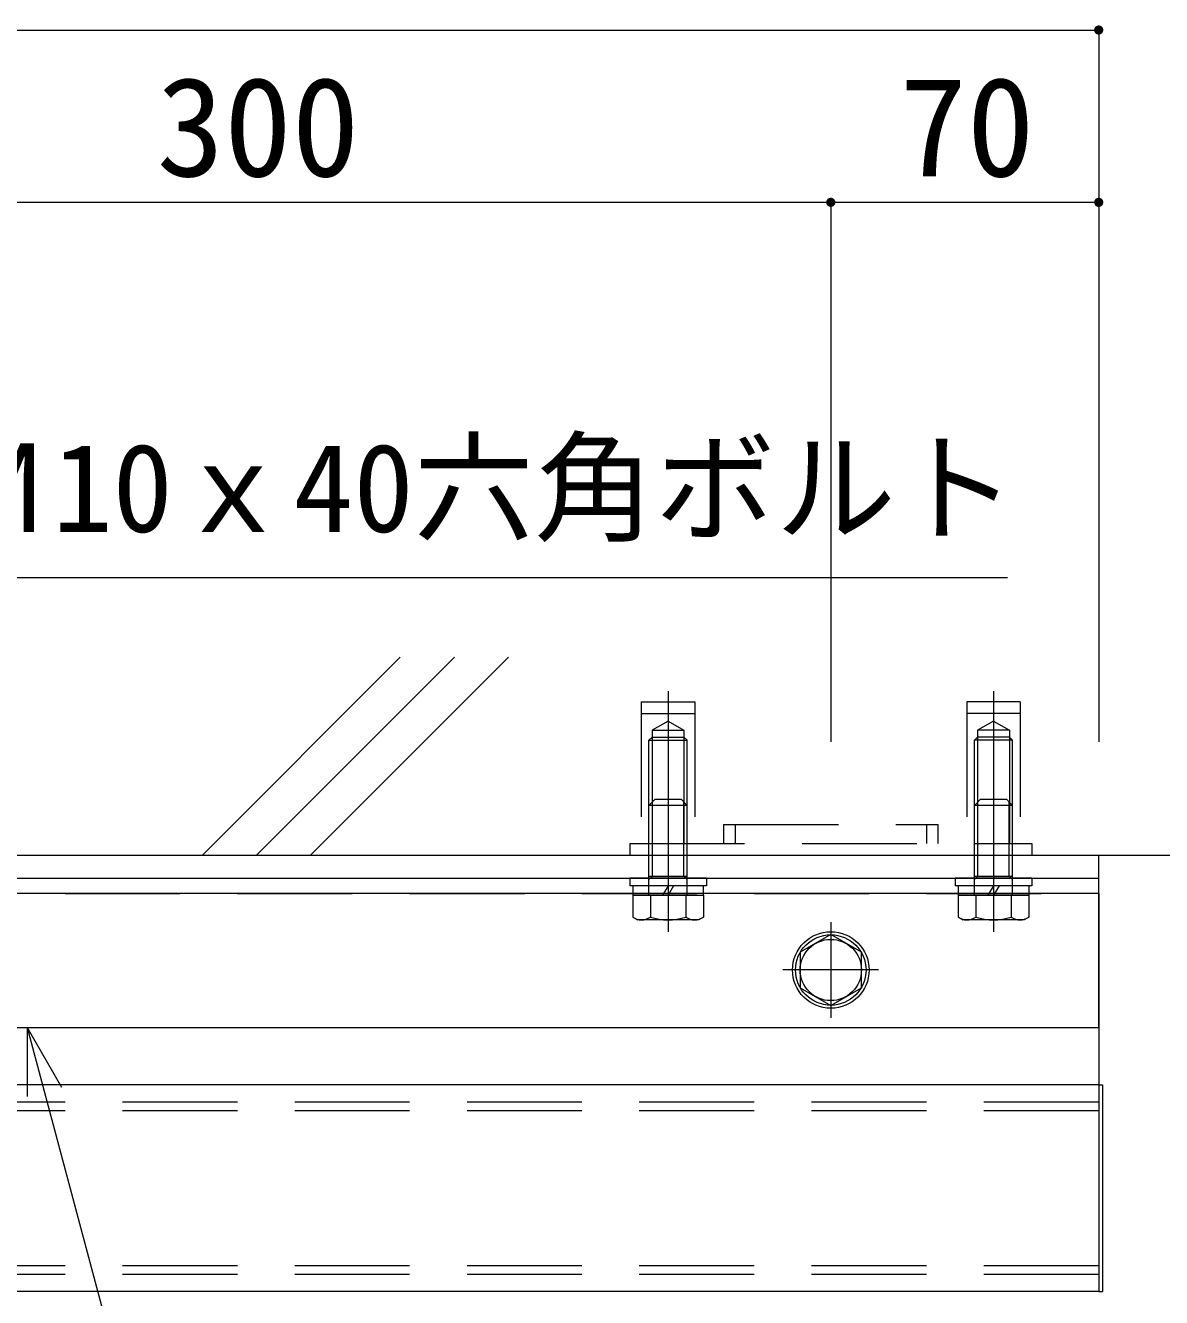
# Model space of a CAD drawing. Units: millimetres, scale not verified, with parts at other scales. Extents: x -10000 to 10000, y -6925 to 6925.
# Drawn here: x 4551 to 5540, y -72 to 1036 of the extents above; entities that cross this region are included whole.
import ezdxf
from ezdxf.enums import TextEntityAlignment as Align

# ---------------------------------------------------------------- set-up
doc = ezdxf.new("R2010")
doc.units = ezdxf.units.MM
doc.header["$LTSCALE"] = 50
doc.linetypes.add('CHAIN1', pattern=[8, 5, -1, 1, -1])
doc.linetypes.add('DASHED2', pattern=[3, 2, -1])
for name, color, linetype, lineweight in [('0-5_1-7', 7, 'Continuous', 9), ('0-9_1-8', 3, 'Continuous', 9), ('0-E_寸法', 2, 'Continuous', 9), ('1-1_2-7', 7, 'Continuous', 9), ('1-4_2-3', 7, 'DASHED2', 9), ('1-7_2-8', 3, 'Continuous', 9), ('1-8_2-0', 7, 'Continuous', 9), ('1-9_2-1', 2, 'DASHED2', 9)]:
    doc.layers.add(name, color=color, linetype=linetype, lineweight=lineweight)
doc.styles.add('ＭＳ ゴシック', font='')
doc.styles.get('ＭＳ ゴシック').set_extended_font_data('MS Gothic')

msp = doc.modelspace()

# ---------------------------------------------------------------- linework, layer by layer
at = {"layer": '0-E_寸法', "linetype": 'DASHED2'}
for p, q in [((5093.81, 278.22), (5093.81, 356.55)), ((5096.81, 294.88), (5096.81, 359.55)), ((5122.14, 361.55), (5098.81, 361.55)), ((5127.14, 356.55), (5122.14, 361.55)), ((5124.14, 294.88), (5124.14, 359.55)), ((5377.14, 278.22), (5377.14, 356.55)), ((5380.14, 294.88), (5380.14, 359.55)), ((5405.47, 361.55), (5382.14, 361.55)), ((5410.47, 356.55), (5405.47, 361.55)), ((5407.47, 294.88), (5407.47, 359.55)), ((5093.81, 294.88), (5127.14, 294.88)), ((5096.81, 294.88), (5093.81, 291.88)), ((5124.14, 294.88), (5127.14, 291.88)), ((5377.14, 294.88), (5410.47, 294.88)), ((5380.14, 294.88), (5377.14, 291.88)), ((5407.47, 294.88), (5410.47, 291.88))]:
    msp.add_line(p, q, dxfattribs=at)
at = {"layer": '0-E_寸法'}
for p, q in [((5143.81, 293.22), (5077.14, 293.22)), ((5077.14, 293.22), (5077.14, 286.55)), ((5143.81, 293.22), (5143.81, 286.55)), ((5427.14, 293.22), (5360.47, 293.22)), ((5360.47, 293.22), (5360.47, 286.55)), ((5427.14, 293.22), (5427.14, 286.55)), ((5143.81, 286.55), (5077.14, 286.55)), ((5079.68, 278.22), (5141.26, 278.22)), ((5079.68, 278.22), (5079.68, 259.27)), ((5079.81, 286.55), (5079.81, 278.22)), ((5095.08, 278.22), (5095.08, 259.27)), ((5110.47, 286.55), (5105.66, 278.22)), ((5115.28, 286.55), (5110.47, 278.22)), ((5125.87, 278.22), (5125.87, 259.27)), ((5141.14, 286.55), (5141.14, 278.22)), ((5141.26, 278.22), (5141.26, 259.27)), ((5427.14, 286.55), (5360.47, 286.55)), ((5363.01, 278.22), (5424.6, 278.22)), ((5363.01, 278.22), (5363.01, 259.27)), ((5363.14, 286.55), (5363.14, 278.22)), ((5378.41, 278.22), (5378.41, 259.27)), ((5393.81, 286.55), (5388.99, 278.22)), ((5398.62, 286.55), (5393.81, 278.22)), ((5409.2, 278.22), (5409.2, 259.27)), ((5424.47, 286.55), (5424.47, 278.22)), ((5424.6, 278.22), (5424.6, 259.27)), ((5079.68, 259.27), (5083.81, 256.88)), ((5137.14, 256.88), (5083.81, 256.88)), ((5141.26, 259.27), (5137.14, 256.88)), ((5363.01, 259.27), (5367.14, 256.88)), ((5420.47, 256.88), (5367.14, 256.88)), ((5424.6, 259.27), (5420.47, 256.88)), ((5225.47, 228.61), (5225.47, 197.82)), ((5278.81, 197.82), (5278.81, 228.61)), ((5225.47, 197.82), (5252.14, 182.42)), ((5252.14, 182.42), (5278.81, 197.82))]:
    msp.add_line(p, q, dxfattribs=at)
at = {"layer": '0-E_寸法', "color": 3, "linetype": 'CHAIN1'}
for p, q in [((5252.14, 254.88), (5252.14, 171.55)), ((5293.81, 213.22), (5210.47, 213.22))]:
    msp.add_line(p, q, dxfattribs=at)
at = {"layer": '0-E_寸法', "linetype": 'DASHED2'}
for points in [[(5127.14, 278.22), (5127.14, 356.55), (5093.81, 356.55), (5098.81, 361.55)], [(5410.47, 278.22), (5410.47, 356.55), (5377.14, 356.55), (5382.14, 361.55)]]:
    msp.add_lwpolyline(points, dxfattribs=at)
at = {"layer": '0-E_寸法'}
msp.add_lwpolyline([(5278.81, 228.61), (5252.14, 244.01), (5225.47, 228.61)], dxfattribs=at)
for radius in [33.33, 30.67, 26.67]:
    msp.add_circle((5252.14, 213.22), radius, dxfattribs=at)
for centre, radius, start, end in [((5087.38, 270.51), 13.63, 235.61575, 304.38425), ((5110.47, 307.83), 50.95, 252.41205, 287.58795), ((5133.57, 270.51), 13.63, 235.61575, 304.38425), ((5370.71, 270.51), 13.63, 235.61575, 304.38425), ((5393.81, 307.83), 50.95, 252.41205, 287.58795), ((5416.9, 270.51), 13.63, 235.61575, 304.38425)]:
    msp.add_arc(centre, radius, start, end, dxfattribs=at)
at = {"layer": '1-1_2-7', "color": 3}
for p, q in [((2485.43, 1031.55), (5485.43, 1031.55)), ((5485.43, 1031.55), (5485.43, 411.85)), ((4252.1, 881.55), (5252.14, 881.55)), ((5252.14, 881.55), (5485.43, 881.55)), ((5252.14, 881.55), (5252.14, 411.85)), ((5485.43, 731.55), (5485.43, 411.85))]:
    msp.add_line(p, q, dxfattribs=at)
at = {"layer": '1-1_2-7'}
for points in [[(5481.43, 1031.55), (5484.44, 1035.42), (5485.43, 1031.55)], [(5481.43, 1031.55), (5483.96, 1035.27), (5484.44, 1035.42)], [(5481.43, 1031.55), (5483.51, 1035.06), (5483.96, 1035.27)], [(5481.43, 1031.55), (5483.08, 1034.79), (5483.51, 1035.06)], [(5481.43, 1031.55), (5482.7, 1034.47), (5483.08, 1034.79)], [(5481.43, 1031.55), (5482.35, 1034.1), (5482.7, 1034.47)], [(5481.43, 1031.55), (5482.06, 1033.69), (5482.35, 1034.1)], [(5481.43, 1031.55), (5481.81, 1033.25), (5482.06, 1033.69)], [(5481.43, 1031.55), (5481.63, 1032.79), (5481.81, 1033.25)], [(5481.43, 1031.55), (5481.5, 1032.3), (5481.63, 1032.79)], [(5481.43, 1031.55), (5481.44, 1031.8), (5481.5, 1032.3)], [(5485.43, 1027.55), (5481.43, 1031.55), (5485.43, 1031.55)], [(5485.18, 1027.56), (5481.43, 1031.55), (5485.43, 1027.55)], [(5484.68, 1027.62), (5481.43, 1031.55), (5485.18, 1027.56)], [(5484.2, 1027.75), (5481.43, 1031.55), (5484.68, 1027.62)], [(5483.73, 1027.93), (5481.43, 1031.55), (5484.2, 1027.75)], [(5483.29, 1028.17), (5481.43, 1031.55), (5483.73, 1027.93)], [(5482.88, 1028.47), (5481.43, 1031.55), (5483.29, 1028.17)], [(5482.52, 1028.81), (5481.43, 1031.55), (5482.88, 1028.47)], [(5482.2, 1029.2), (5481.43, 1031.55), (5482.52, 1028.81)], [(5481.93, 1029.62), (5481.43, 1031.55), (5482.2, 1029.2)], [(5481.71, 1030.08), (5481.43, 1031.55), (5481.93, 1029.62)], [(5481.56, 1030.56), (5481.43, 1031.55), (5481.71, 1030.08)], [(5481.56, 1030.56), (5481.47, 1031.05), (5481.43, 1031.55)], [(5485.43, 1031.55), (5484.44, 1035.42), (5484.93, 1035.52)], [(5485.43, 1031.55), (5484.93, 1035.52), (5485.43, 1035.55)], [(5485.43, 1031.55), (5485.43, 1035.55), (5485.68, 1035.54)], [(5485.43, 1031.55), (5485.68, 1035.54), (5486.18, 1035.48)], [(5485.43, 1031.55), (5486.18, 1035.48), (5486.67, 1035.35)], [(5485.43, 1031.55), (5486.67, 1035.35), (5487.14, 1035.17)], [(5485.43, 1031.55), (5487.14, 1035.17), (5487.58, 1034.93)], [(5485.43, 1031.55), (5487.58, 1034.93), (5487.98, 1034.63)], [(5485.43, 1031.55), (5487.98, 1034.63), (5488.35, 1034.29)], [(5485.43, 1031.55), (5488.35, 1034.29), (5488.67, 1033.9)], [(5485.43, 1031.55), (5488.67, 1033.9), (5488.94, 1033.48)], [(5485.43, 1031.55), (5488.94, 1033.48), (5489.15, 1033.02)], [(5485.43, 1031.55), (5489.15, 1033.02), (5489.43, 1031.55)], [(5489.43, 1031.3), (5485.43, 1031.55), (5489.43, 1031.55)], [(5489.36, 1030.8), (5485.43, 1031.55), (5489.43, 1031.3)], [(5489.24, 1030.31), (5485.43, 1031.55), (5489.36, 1030.8)], [(5489.05, 1029.85), (5485.43, 1031.55), (5489.24, 1030.31)], [(5488.81, 1029.41), (5485.43, 1031.55), (5489.05, 1029.85)], [(5488.52, 1029), (5485.43, 1031.55), (5488.81, 1029.41)], [(5488.17, 1028.63), (5485.43, 1031.55), (5488.52, 1029)], [(5487.78, 1028.31), (5485.43, 1031.55), (5488.17, 1028.63)], [(5487.36, 1028.04), (5485.43, 1031.55), (5487.78, 1028.31)], [(5486.91, 1027.83), (5485.43, 1031.55), (5487.36, 1028.04)], [(5486.43, 1027.68), (5485.43, 1031.55), (5486.91, 1027.83)], [(5485.93, 1027.58), (5485.43, 1031.55), (5486.43, 1027.68)], [(5485.93, 1027.58), (5485.43, 1027.55), (5485.43, 1031.55)], [(5489.43, 1031.55), (5489.15, 1033.02), (5489.31, 1032.54)], [(5489.43, 1031.55), (5489.31, 1032.54), (5489.4, 1032.05)], [(5248.14, 881.55), (5251.14, 885.42), (5252.14, 881.55)], [(5248.14, 881.55), (5250.67, 885.27), (5251.14, 885.42)], [(5248.14, 881.55), (5250.21, 885.06), (5250.67, 885.27)], [(5248.14, 881.55), (5249.79, 884.79), (5250.21, 885.06)], [(5248.14, 881.55), (5249.4, 884.47), (5249.79, 884.79)], [(5248.14, 881.55), (5249.06, 884.1), (5249.4, 884.47)], [(5248.14, 881.55), (5248.76, 883.69), (5249.06, 884.1)], [(5248.14, 881.55), (5248.52, 883.25), (5248.76, 883.69)], [(5248.14, 881.55), (5248.34, 882.79), (5248.52, 883.25)], [(5248.14, 881.55), (5248.21, 882.3), (5248.34, 882.79)], [(5248.14, 881.55), (5248.15, 881.8), (5248.21, 882.3)], [(5252.14, 877.55), (5248.14, 881.55), (5252.14, 881.55)], [(5251.89, 877.56), (5248.14, 881.55), (5252.14, 877.55)], [(5251.39, 877.62), (5248.14, 881.55), (5251.89, 877.56)], [(5250.9, 877.75), (5248.14, 881.55), (5251.39, 877.62)], [(5250.44, 877.93), (5248.14, 881.55), (5250.9, 877.75)], [(5250, 878.17), (5248.14, 881.55), (5250.44, 877.93)], [(5249.59, 878.47), (5248.14, 881.55), (5250, 878.17)], [(5249.22, 878.81), (5248.14, 881.55), (5249.59, 878.47)], [(5248.9, 879.2), (5248.14, 881.55), (5249.22, 878.81)], [(5248.63, 879.62), (5248.14, 881.55), (5248.9, 879.2)], [(5248.42, 880.08), (5248.14, 881.55), (5248.63, 879.62)], [(5248.27, 880.56), (5248.14, 881.55), (5248.42, 880.08)], [(5248.27, 880.56), (5248.17, 881.05), (5248.14, 881.55)], [(5252.14, 881.55), (5251.14, 885.42), (5251.64, 885.52)], [(5252.14, 881.55), (5251.64, 885.52), (5252.14, 885.55)], [(5252.14, 881.55), (5252.14, 885.55), (5252.39, 885.54)], [(5252.14, 881.55), (5252.39, 885.54), (5252.89, 885.48)], [(5252.14, 881.55), (5252.89, 885.48), (5253.38, 885.35)], [(5252.14, 881.55), (5253.38, 885.35), (5253.84, 885.17)], [(5252.14, 881.55), (5253.84, 885.17), (5254.28, 884.93)], [(5252.14, 881.55), (5254.28, 884.93), (5254.69, 884.63)], [(5252.14, 881.55), (5254.69, 884.63), (5255.06, 884.29)], [(5252.14, 881.55), (5255.06, 884.29), (5255.38, 883.9)], [(5252.14, 881.55), (5255.38, 883.9), (5255.64, 883.48)], [(5252.14, 881.55), (5255.64, 883.48), (5255.86, 883.02)], [(5252.14, 881.55), (5255.86, 883.02), (5256.14, 881.55)], [(5256.13, 881.3), (5252.14, 881.55), (5256.14, 881.55)], [(5256.07, 880.8), (5252.14, 881.55), (5256.13, 881.3)], [(5255.94, 880.31), (5252.14, 881.55), (5256.07, 880.8)], [(5255.76, 879.85), (5252.14, 881.55), (5255.94, 880.31)], [(5255.52, 879.41), (5252.14, 881.55), (5255.76, 879.85)], [(5255.22, 879), (5252.14, 881.55), (5255.52, 879.41)], [(5254.88, 878.63), (5252.14, 881.55), (5255.22, 879)], [(5254.49, 878.31), (5252.14, 881.55), (5254.88, 878.63)], [(5254.07, 878.04), (5252.14, 881.55), (5254.49, 878.31)], [(5253.61, 877.83), (5252.14, 881.55), (5254.07, 878.04)], [(5253.13, 877.68), (5252.14, 881.55), (5253.61, 877.83)], [(5252.64, 877.58), (5252.14, 881.55), (5253.13, 877.68)], [(5252.64, 877.58), (5252.14, 877.55), (5252.14, 881.55)], [(5256.14, 881.55), (5255.86, 883.02), (5256.01, 882.54)], [(5256.14, 881.55), (5256.01, 882.54), (5256.11, 882.05)], [(5481.43, 881.55), (5484.44, 885.42), (5485.43, 881.55)], [(5481.43, 881.55), (5483.96, 885.27), (5484.44, 885.42)], [(5481.43, 881.55), (5483.51, 885.06), (5483.96, 885.27)], [(5481.43, 881.55), (5483.08, 884.79), (5483.51, 885.06)], [(5481.43, 881.55), (5482.7, 884.47), (5483.08, 884.79)], [(5481.43, 881.55), (5482.35, 884.1), (5482.7, 884.47)], [(5481.43, 881.55), (5482.06, 883.69), (5482.35, 884.1)], [(5481.43, 881.55), (5481.81, 883.25), (5482.06, 883.69)], [(5481.43, 881.55), (5481.63, 882.79), (5481.81, 883.25)], [(5481.43, 881.55), (5481.5, 882.3), (5481.63, 882.79)], [(5481.43, 881.55), (5481.44, 881.8), (5481.5, 882.3)], [(5485.43, 877.55), (5481.43, 881.55), (5485.43, 881.55)], [(5485.18, 877.56), (5481.43, 881.55), (5485.43, 877.55)], [(5484.68, 877.62), (5481.43, 881.55), (5485.18, 877.56)], [(5484.2, 877.75), (5481.43, 881.55), (5484.68, 877.62)], [(5483.73, 877.93), (5481.43, 881.55), (5484.2, 877.75)], [(5483.29, 878.17), (5481.43, 881.55), (5483.73, 877.93)], [(5482.88, 878.47), (5481.43, 881.55), (5483.29, 878.17)], [(5482.52, 878.81), (5481.43, 881.55), (5482.88, 878.47)], [(5482.2, 879.2), (5481.43, 881.55), (5482.52, 878.81)], [(5481.93, 879.62), (5481.43, 881.55), (5482.2, 879.2)], [(5481.71, 880.08), (5481.43, 881.55), (5481.93, 879.62)], [(5481.56, 880.56), (5481.43, 881.55), (5481.71, 880.08)], [(5481.56, 880.56), (5481.47, 881.05), (5481.43, 881.55)], [(5485.43, 881.55), (5484.44, 885.42), (5484.93, 885.52)], [(5485.43, 881.55), (5484.93, 885.52), (5485.43, 885.55)], [(5485.43, 881.55), (5485.43, 885.55), (5485.68, 885.54)], [(5485.43, 881.55), (5485.68, 885.54), (5486.18, 885.48)], [(5485.43, 881.55), (5486.18, 885.48), (5486.67, 885.35)], [(5485.43, 881.55), (5486.67, 885.35), (5487.14, 885.17)], [(5485.43, 881.55), (5487.14, 885.17), (5487.58, 884.93)], [(5485.43, 881.55), (5487.58, 884.93), (5487.98, 884.63)], [(5485.43, 881.55), (5487.98, 884.63), (5488.35, 884.29)], [(5485.43, 881.55), (5488.35, 884.29), (5488.67, 883.9)], [(5485.43, 881.55), (5488.67, 883.9), (5488.94, 883.48)], [(5485.43, 881.55), (5488.94, 883.48), (5489.15, 883.02)], [(5485.43, 881.55), (5489.15, 883.02), (5489.43, 881.55)], [(5489.43, 881.3), (5485.43, 881.55), (5489.43, 881.55)], [(5489.36, 880.8), (5485.43, 881.55), (5489.43, 881.3)], [(5489.24, 880.31), (5485.43, 881.55), (5489.36, 880.8)], [(5489.05, 879.85), (5485.43, 881.55), (5489.24, 880.31)], [(5488.81, 879.41), (5485.43, 881.55), (5489.05, 879.85)], [(5488.52, 879), (5485.43, 881.55), (5488.81, 879.41)], [(5488.17, 878.63), (5485.43, 881.55), (5488.52, 879)], [(5487.78, 878.31), (5485.43, 881.55), (5488.17, 878.63)], [(5487.36, 878.04), (5485.43, 881.55), (5487.78, 878.31)], [(5486.91, 877.83), (5485.43, 881.55), (5487.36, 878.04)], [(5486.43, 877.68), (5485.43, 881.55), (5486.91, 877.83)], [(5485.93, 877.58), (5485.43, 881.55), (5486.43, 877.68)], [(5485.93, 877.58), (5485.43, 877.55), (5485.43, 881.55)], [(5489.43, 881.55), (5489.15, 883.02), (5489.31, 882.54)], [(5489.43, 881.55), (5489.31, 882.54), (5489.4, 882.05)]]:
    msp.add_solid(points, dxfattribs=at)
at = {"layer": '1-4_2-3', "linetype": 'Continuous'}
for p, q in [((5485.43, 163.22), (5485.43, 313.22)), ((2485.43, 293.22), (5485.43, 293.22)), ((5485.43, 279.88), (2015.43, 279.88)), ((5485.43, 279.88), (5485.43, -66.78)), ((2485.43, 163.22), (5485.43, 163.22)), ((5485.43, 113.22), (-2854.57, 113.22)), ((5485.43, 113.22), (5488.77, 113.22)), ((5488.77, 113.22), (5488.77, -66.78)), ((5485.43, -66.78), (-2854.57, -66.78)), ((5485.43, -66.78), (5488.77, -66.78))]:
    msp.add_line(p, q, dxfattribs=at)
at = {"layer": '1-4_2-3'}
for p, q in [((2485.43, 279.88), (5485.43, 279.88)), ((5485.43, 98.22), (-2854.57, 98.22)), ((5485.43, 90.72), (-2854.57, 90.72)), ((5485.43, -44.28), (-2854.57, -44.28)), ((5485.43, -51.78), (-2854.57, -51.78))]:
    msp.add_line(p, q, dxfattribs=at)
at = {"layer": '1-7_2-8'}
for q in [(4693.5, -363.61), (4582.34, 111.26), (4552.34, 103.22)]:
    msp.add_line((4552.34, 163.22), q, dxfattribs=at)
msp.add_lwpolyline([(4265.43, 236.31), (4449.46, 555.05), (5405.87, 555.05)], dxfattribs=at)
at = {"layer": '1-8_2-0'}
for p, q in [((4704.96, 313.22), (4877.3, 485.55)), ((4752.1, 313.22), (4924.44, 485.55)), ((4799.24, 313.22), (4971.58, 485.55)), ((2452.1, 313.22), (5779.31, 313.22))]:
    msp.add_line(p, q, dxfattribs=at)
at = {"layer": '1-9_2-1', "color": 3, "linetype": 'CHAIN1'}
for p, q in [((5110.47, 455.96), (5110.47, 246.43)), ((5393.81, 455.96), (5393.81, 246.43))]:
    msp.add_line(p, q, dxfattribs=at)
at = {"layer": '1-9_2-1'}
for p, q in [((5087.14, 446.55), (5133.81, 446.55)), ((5087.14, 446.55), (5087.14, 323.22)), ((5133.81, 446.55), (5133.81, 323.22)), ((5417.14, 446.55), (5370.47, 446.55)), ((5370.47, 446.55), (5370.47, 323.22)), ((5417.14, 446.55), (5417.14, 323.22)), ((5087.14, 436.55), (5133.81, 436.55)), ((5417.14, 436.55), (5370.47, 436.55)), ((5110.47, 429.88), (5096.64, 421.88)), ((5096.64, 421.88), (5096.64, 323.22)), ((5096.64, 421.88), (5124.31, 421.88)), ((5110.47, 429.88), (5124.31, 421.88)), ((5124.31, 421.88), (5124.31, 323.22)), ((5393.81, 429.88), (5379.97, 421.88)), ((5379.97, 421.88), (5379.97, 323.22)), ((5407.64, 421.88), (5379.97, 421.88)), ((5393.81, 429.88), (5407.64, 421.88)), ((5407.64, 421.88), (5407.64, 323.22)), ((5096.64, 416.05), (5093.81, 413.22)), ((5127.14, 323.22), (5127.14, 413.22)), ((5377.14, 323.22), (5377.14, 413.22)), ((5407.64, 416.05), (5410.47, 413.22)), ((5158.81, 339.88), (5158.81, 323.22)), ((5158.81, 339.88), (5345.47, 339.88)), ((5168.81, 339.88), (5168.81, 323.22)), ((5335.47, 339.88), (5335.47, 323.22)), ((5345.47, 339.88), (5345.47, 323.22)), ((5077.14, 323.22), (5077.14, 313.22))]:
    msp.add_line(p, q, dxfattribs=at)
for points in [[(5093.81, 323.22), (5093.81, 413.22), (5127.14, 413.22)], [(5096.64, 416.05), (5124.31, 416.05), (5127.14, 413.22)], [(5407.64, 416.05), (5379.97, 416.05), (5377.14, 413.22)], [(5410.47, 323.22), (5410.47, 413.22), (5377.14, 413.22)], [(5077.14, 323.22), (5427.14, 323.22), (5427.14, 313.22)]]:
    msp.add_lwpolyline(points, dxfattribs=at)

# ---------------------------------------------------------------- texts
at = {"layer": '0-5_1-7', "color": 4, "style": 'ＭＳ ゴシック'}
for s, p in [('300', (4665.12, 878.18)), ('70', (5311.79, 878.18))]:
    msp.add_text(s, height=86.51, dxfattribs=at).set_placement(p, align=Align.BOTTOM_LEFT)
at = {"layer": '0-9_1-8', "color": 4, "style": 'ＭＳ ゴシック'}
msp.add_text('Ｍ10ｘ40六角ボルト', height=76.98, dxfattribs=at).set_placement((4469.46, 571.53), align=Align.BOTTOM_LEFT)

doc.saveas('drawing.dxf')
